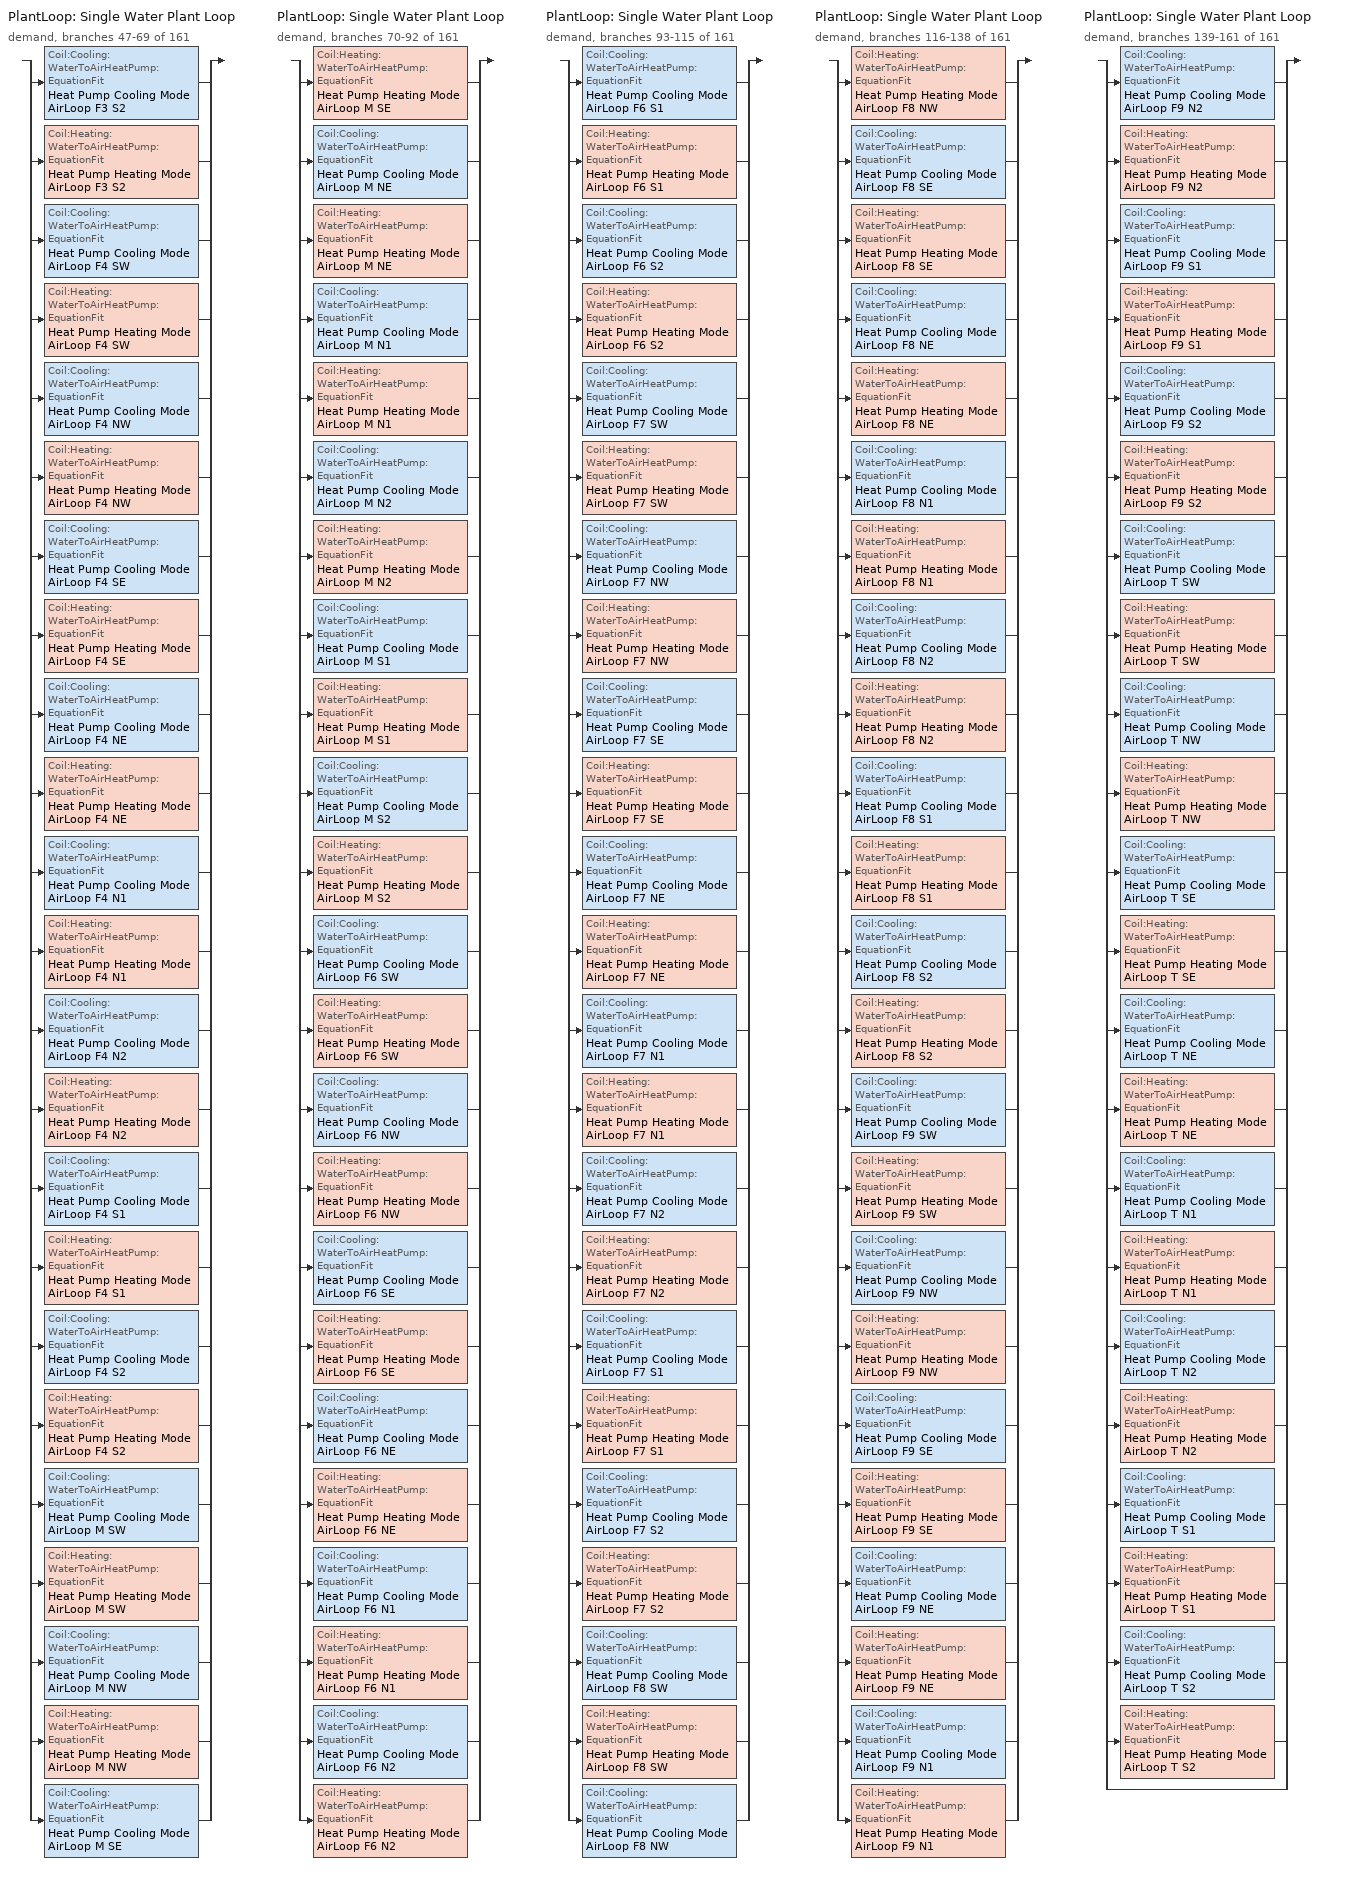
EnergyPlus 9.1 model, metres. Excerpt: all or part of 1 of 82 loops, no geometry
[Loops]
PlantLoop 'Single Water Plant Loop'
 demand, branches 47-69 of 161: split
  | Coil:Cooling:WaterToAirHeatPump:EquationFit 'Heat Pump Cooling Mode AirLoop F3 S2'
  | Coil:Heating:WaterToAirHeatPump:EquationFit 'Heat Pump Heating Mode AirLoop F3 S2'
  | Coil:Cooling:WaterToAirHeatPump:EquationFit 'Heat Pump Cooling Mode AirLoop F4 SW'
  | Coil:Heating:WaterToAirHeatPump:EquationFit 'Heat Pump Heating Mode AirLoop F4 SW'
  | Coil:Cooling:WaterToAirHeatPump:EquationFit 'Heat Pump Cooling Mode AirLoop F4 NW'
  | Coil:Heating:WaterToAirHeatPump:EquationFit 'Heat Pump Heating Mode AirLoop F4 NW'
  | Coil:Cooling:WaterToAirHeatPump:EquationFit 'Heat Pump Cooling Mode AirLoop F4 SE'
  | Coil:Heating:WaterToAirHeatPump:EquationFit 'Heat Pump Heating Mode AirLoop F4 SE'
  | Coil:Cooling:WaterToAirHeatPump:EquationFit 'Heat Pump Cooling Mode AirLoop F4 NE'
  | Coil:Heating:WaterToAirHeatPump:EquationFit 'Heat Pump Heating Mode AirLoop F4 NE'
  | Coil:Cooling:WaterToAirHeatPump:EquationFit 'Heat Pump Cooling Mode AirLoop F4 N1'
  | Coil:Heating:WaterToAirHeatPump:EquationFit 'Heat Pump Heating Mode AirLoop F4 N1'
  | Coil:Cooling:WaterToAirHeatPump:EquationFit 'Heat Pump Cooling Mode AirLoop F4 N2'
  | Coil:Heating:WaterToAirHeatPump:EquationFit 'Heat Pump Heating Mode AirLoop F4 N2'
  | Coil:Cooling:WaterToAirHeatPump:EquationFit 'Heat Pump Cooling Mode AirLoop F4 S1'
  | Coil:Heating:WaterToAirHeatPump:EquationFit 'Heat Pump Heating Mode AirLoop F4 S1'
  | Coil:Cooling:WaterToAirHeatPump:EquationFit 'Heat Pump Cooling Mode AirLoop F4 S2'
  | Coil:Heating:WaterToAirHeatPump:EquationFit 'Heat Pump Heating Mode AirLoop F4 S2'
  | Coil:Cooling:WaterToAirHeatPump:EquationFit 'Heat Pump Cooling Mode AirLoop M SW'
  | Coil:Heating:WaterToAirHeatPump:EquationFit 'Heat Pump Heating Mode AirLoop M SW'
  | Coil:Cooling:WaterToAirHeatPump:EquationFit 'Heat Pump Cooling Mode AirLoop M NW'
  | Coil:Heating:WaterToAirHeatPump:EquationFit 'Heat Pump Heating Mode AirLoop M NW'
  | Coil:Cooling:WaterToAirHeatPump:EquationFit 'Heat Pump Cooling Mode AirLoop M SE'
PlantLoop 'Single Water Plant Loop'
 demand, branches 70-92 of 161: split
  | Coil:Heating:WaterToAirHeatPump:EquationFit 'Heat Pump Heating Mode AirLoop M SE'
  | Coil:Cooling:WaterToAirHeatPump:EquationFit 'Heat Pump Cooling Mode AirLoop M NE'
  | Coil:Heating:WaterToAirHeatPump:EquationFit 'Heat Pump Heating Mode AirLoop M NE'
  | Coil:Cooling:WaterToAirHeatPump:EquationFit 'Heat Pump Cooling Mode AirLoop M N1'
  | Coil:Heating:WaterToAirHeatPump:EquationFit 'Heat Pump Heating Mode AirLoop M N1'
  | Coil:Cooling:WaterToAirHeatPump:EquationFit 'Heat Pump Cooling Mode AirLoop M N2'
  | Coil:Heating:WaterToAirHeatPump:EquationFit 'Heat Pump Heating Mode AirLoop M N2'
  | Coil:Cooling:WaterToAirHeatPump:EquationFit 'Heat Pump Cooling Mode AirLoop M S1'
  | Coil:Heating:WaterToAirHeatPump:EquationFit 'Heat Pump Heating Mode AirLoop M S1'
  | Coil:Cooling:WaterToAirHeatPump:EquationFit 'Heat Pump Cooling Mode AirLoop M S2'
  | Coil:Heating:WaterToAirHeatPump:EquationFit 'Heat Pump Heating Mode AirLoop M S2'
  | Coil:Cooling:WaterToAirHeatPump:EquationFit 'Heat Pump Cooling Mode AirLoop F6 SW'
  | Coil:Heating:WaterToAirHeatPump:EquationFit 'Heat Pump Heating Mode AirLoop F6 SW'
  | Coil:Cooling:WaterToAirHeatPump:EquationFit 'Heat Pump Cooling Mode AirLoop F6 NW'
  | Coil:Heating:WaterToAirHeatPump:EquationFit 'Heat Pump Heating Mode AirLoop F6 NW'
  | Coil:Cooling:WaterToAirHeatPump:EquationFit 'Heat Pump Cooling Mode AirLoop F6 SE'
  | Coil:Heating:WaterToAirHeatPump:EquationFit 'Heat Pump Heating Mode AirLoop F6 SE'
  | Coil:Cooling:WaterToAirHeatPump:EquationFit 'Heat Pump Cooling Mode AirLoop F6 NE'
  | Coil:Heating:WaterToAirHeatPump:EquationFit 'Heat Pump Heating Mode AirLoop F6 NE'
  | Coil:Cooling:WaterToAirHeatPump:EquationFit 'Heat Pump Cooling Mode AirLoop F6 N1'
  | Coil:Heating:WaterToAirHeatPump:EquationFit 'Heat Pump Heating Mode AirLoop F6 N1'
  | Coil:Cooling:WaterToAirHeatPump:EquationFit 'Heat Pump Cooling Mode AirLoop F6 N2'
  | Coil:Heating:WaterToAirHeatPump:EquationFit 'Heat Pump Heating Mode AirLoop F6 N2'
PlantLoop 'Single Water Plant Loop'
 demand, branches 93-115 of 161: split
  | Coil:Cooling:WaterToAirHeatPump:EquationFit 'Heat Pump Cooling Mode AirLoop F6 S1'
  | Coil:Heating:WaterToAirHeatPump:EquationFit 'Heat Pump Heating Mode AirLoop F6 S1'
  | Coil:Cooling:WaterToAirHeatPump:EquationFit 'Heat Pump Cooling Mode AirLoop F6 S2'
  | Coil:Heating:WaterToAirHeatPump:EquationFit 'Heat Pump Heating Mode AirLoop F6 S2'
  | Coil:Cooling:WaterToAirHeatPump:EquationFit 'Heat Pump Cooling Mode AirLoop F7 SW'
  | Coil:Heating:WaterToAirHeatPump:EquationFit 'Heat Pump Heating Mode AirLoop F7 SW'
  | Coil:Cooling:WaterToAirHeatPump:EquationFit 'Heat Pump Cooling Mode AirLoop F7 NW'
  | Coil:Heating:WaterToAirHeatPump:EquationFit 'Heat Pump Heating Mode AirLoop F7 NW'
  | Coil:Cooling:WaterToAirHeatPump:EquationFit 'Heat Pump Cooling Mode AirLoop F7 SE'
  | Coil:Heating:WaterToAirHeatPump:EquationFit 'Heat Pump Heating Mode AirLoop F7 SE'
  | Coil:Cooling:WaterToAirHeatPump:EquationFit 'Heat Pump Cooling Mode AirLoop F7 NE'
  | Coil:Heating:WaterToAirHeatPump:EquationFit 'Heat Pump Heating Mode AirLoop F7 NE'
  | Coil:Cooling:WaterToAirHeatPump:EquationFit 'Heat Pump Cooling Mode AirLoop F7 N1'
  | Coil:Heating:WaterToAirHeatPump:EquationFit 'Heat Pump Heating Mode AirLoop F7 N1'
  | Coil:Cooling:WaterToAirHeatPump:EquationFit 'Heat Pump Cooling Mode AirLoop F7 N2'
  | Coil:Heating:WaterToAirHeatPump:EquationFit 'Heat Pump Heating Mode AirLoop F7 N2'
  | Coil:Cooling:WaterToAirHeatPump:EquationFit 'Heat Pump Cooling Mode AirLoop F7 S1'
  | Coil:Heating:WaterToAirHeatPump:EquationFit 'Heat Pump Heating Mode AirLoop F7 S1'
  | Coil:Cooling:WaterToAirHeatPump:EquationFit 'Heat Pump Cooling Mode AirLoop F7 S2'
  | Coil:Heating:WaterToAirHeatPump:EquationFit 'Heat Pump Heating Mode AirLoop F7 S2'
  | Coil:Cooling:WaterToAirHeatPump:EquationFit 'Heat Pump Cooling Mode AirLoop F8 SW'
  | Coil:Heating:WaterToAirHeatPump:EquationFit 'Heat Pump Heating Mode AirLoop F8 SW'
  | Coil:Cooling:WaterToAirHeatPump:EquationFit 'Heat Pump Cooling Mode AirLoop F8 NW'
PlantLoop 'Single Water Plant Loop'
 demand, branches 116-138 of 161: split
  | Coil:Heating:WaterToAirHeatPump:EquationFit 'Heat Pump Heating Mode AirLoop F8 NW'
  | Coil:Cooling:WaterToAirHeatPump:EquationFit 'Heat Pump Cooling Mode AirLoop F8 SE'
  | Coil:Heating:WaterToAirHeatPump:EquationFit 'Heat Pump Heating Mode AirLoop F8 SE'
  | Coil:Cooling:WaterToAirHeatPump:EquationFit 'Heat Pump Cooling Mode AirLoop F8 NE'
  | Coil:Heating:WaterToAirHeatPump:EquationFit 'Heat Pump Heating Mode AirLoop F8 NE'
  | Coil:Cooling:WaterToAirHeatPump:EquationFit 'Heat Pump Cooling Mode AirLoop F8 N1'
  | Coil:Heating:WaterToAirHeatPump:EquationFit 'Heat Pump Heating Mode AirLoop F8 N1'
  | Coil:Cooling:WaterToAirHeatPump:EquationFit 'Heat Pump Cooling Mode AirLoop F8 N2'
  | Coil:Heating:WaterToAirHeatPump:EquationFit 'Heat Pump Heating Mode AirLoop F8 N2'
  | Coil:Cooling:WaterToAirHeatPump:EquationFit 'Heat Pump Cooling Mode AirLoop F8 S1'
  | Coil:Heating:WaterToAirHeatPump:EquationFit 'Heat Pump Heating Mode AirLoop F8 S1'
  | Coil:Cooling:WaterToAirHeatPump:EquationFit 'Heat Pump Cooling Mode AirLoop F8 S2'
  | Coil:Heating:WaterToAirHeatPump:EquationFit 'Heat Pump Heating Mode AirLoop F8 S2'
  | Coil:Cooling:WaterToAirHeatPump:EquationFit 'Heat Pump Cooling Mode AirLoop F9 SW'
  | Coil:Heating:WaterToAirHeatPump:EquationFit 'Heat Pump Heating Mode AirLoop F9 SW'
  | Coil:Cooling:WaterToAirHeatPump:EquationFit 'Heat Pump Cooling Mode AirLoop F9 NW'
  | Coil:Heating:WaterToAirHeatPump:EquationFit 'Heat Pump Heating Mode AirLoop F9 NW'
  | Coil:Cooling:WaterToAirHeatPump:EquationFit 'Heat Pump Cooling Mode AirLoop F9 SE'
  | Coil:Heating:WaterToAirHeatPump:EquationFit 'Heat Pump Heating Mode AirLoop F9 SE'
  | Coil:Cooling:WaterToAirHeatPump:EquationFit 'Heat Pump Cooling Mode AirLoop F9 NE'
  | Coil:Heating:WaterToAirHeatPump:EquationFit 'Heat Pump Heating Mode AirLoop F9 NE'
  | Coil:Cooling:WaterToAirHeatPump:EquationFit 'Heat Pump Cooling Mode AirLoop F9 N1'
  | Coil:Heating:WaterToAirHeatPump:EquationFit 'Heat Pump Heating Mode AirLoop F9 N1'
PlantLoop 'Single Water Plant Loop'
 demand, branches 139-161 of 161: split
  | Coil:Cooling:WaterToAirHeatPump:EquationFit 'Heat Pump Cooling Mode AirLoop F9 N2'
  | Coil:Heating:WaterToAirHeatPump:EquationFit 'Heat Pump Heating Mode AirLoop F9 N2'
  | Coil:Cooling:WaterToAirHeatPump:EquationFit 'Heat Pump Cooling Mode AirLoop F9 S1'
  | Coil:Heating:WaterToAirHeatPump:EquationFit 'Heat Pump Heating Mode AirLoop F9 S1'
  | Coil:Cooling:WaterToAirHeatPump:EquationFit 'Heat Pump Cooling Mode AirLoop F9 S2'
  | Coil:Heating:WaterToAirHeatPump:EquationFit 'Heat Pump Heating Mode AirLoop F9 S2'
  | Coil:Cooling:WaterToAirHeatPump:EquationFit 'Heat Pump Cooling Mode AirLoop T SW'
  | Coil:Heating:WaterToAirHeatPump:EquationFit 'Heat Pump Heating Mode AirLoop T SW'
  | Coil:Cooling:WaterToAirHeatPump:EquationFit 'Heat Pump Cooling Mode AirLoop T NW'
  | Coil:Heating:WaterToAirHeatPump:EquationFit 'Heat Pump Heating Mode AirLoop T NW'
  | Coil:Cooling:WaterToAirHeatPump:EquationFit 'Heat Pump Cooling Mode AirLoop T SE'
  | Coil:Heating:WaterToAirHeatPump:EquationFit 'Heat Pump Heating Mode AirLoop T SE'
  | Coil:Cooling:WaterToAirHeatPump:EquationFit 'Heat Pump Cooling Mode AirLoop T NE'
  | Coil:Heating:WaterToAirHeatPump:EquationFit 'Heat Pump Heating Mode AirLoop T NE'
  | Coil:Cooling:WaterToAirHeatPump:EquationFit 'Heat Pump Cooling Mode AirLoop T N1'
  | Coil:Heating:WaterToAirHeatPump:EquationFit 'Heat Pump Heating Mode AirLoop T N1'
  | Coil:Cooling:WaterToAirHeatPump:EquationFit 'Heat Pump Cooling Mode AirLoop T N2'
  | Coil:Heating:WaterToAirHeatPump:EquationFit 'Heat Pump Heating Mode AirLoop T N2'
  | Coil:Cooling:WaterToAirHeatPump:EquationFit 'Heat Pump Cooling Mode AirLoop T S1'
  | Coil:Heating:WaterToAirHeatPump:EquationFit 'Heat Pump Heating Mode AirLoop T S1'
  | Coil:Cooling:WaterToAirHeatPump:EquationFit 'Heat Pump Cooling Mode AirLoop T S2'
  | Coil:Heating:WaterToAirHeatPump:EquationFit 'Heat Pump Heating Mode AirLoop T S2'
  | bypass
[Coil:Cooling:WaterToAirHeatPump:EquationFit] Rated Air Flow Rate {m3/s}=autosize; Rated Water Flow Rate {m3/s}=autosize; Gross Rated Total Cooling Capacity {W}=autosize; Gross Rated Sensible Cooling Capacity {W}=autosize; Gross Rated Cooling COP=4.19837; Total Cooling Capacity Coefficient 1=-4.30267; Total Cooling Capacity Coefficient 2=7.18537; Total Cooling Capacity Coefficient 3=-2.23947; Total Cooling Capacity Coefficient 4=0.139996; Total Cooling Capacity Coefficient 5=0.10266; Sensible Cooling Capacity Coefficient 1=6.00194; Sensible Cooling Capacity Coefficient 2=22.6301; Sensible Cooling Capacity Coefficient 3=-26.7961; Sensible Cooling Capacity Coefficient 4=-1.72375; Sensible Cooling Capacity Coefficient 5=0.490645; Sensible Cooling Capacity Coefficient 6=0.0693119; Cooling Power Consumption Coefficient 1=-5.67776; Cooling Power Consumption Coefficient 2=0.438988; Cooling Power Consumption Coefficient 3=5.84528; Cooling Power Consumption Coefficient 4=0.141606; Cooling Power Consumption Coefficient 5=-0.168728; Nominal Time for Condensate Removal to Begin {s}=0; Ratio of Initial Moisture Evaporation Rate and Steady State Latent Capacity=0
Heat Pump Cooling Mode AirLoop F3 S2; Heat Pump Cooling Mode AirLoop F4 SW; Heat Pump Cooling Mode AirLoop F4 NW; Heat Pump Cooling Mode AirLoop F4 SE; Heat Pump Cooling Mode AirLoop F4 NE; Heat Pump Cooling Mode AirLoop F4 N1; Heat Pump Cooling Mode AirLoop F4 N2; Heat Pump Cooling Mode AirLoop F4 S1; Heat Pump Cooling Mode AirLoop F4 S2; Heat Pump Cooling Mode AirLoop M SW; Heat Pump Cooling Mode AirLoop M NW; Heat Pump Cooling Mode AirLoop M SE; Heat Pump Cooling Mode AirLoop M NE; Heat Pump Cooling Mode AirLoop M N1; Heat Pump Cooling Mode AirLoop M N2; Heat Pump Cooling Mode AirLoop M S1; Heat Pump Cooling Mode AirLoop M S2; Heat Pump Cooling Mode AirLoop F6 SW; Heat Pump Cooling Mode AirLoop F6 NW; Heat Pump Cooling Mode AirLoop F6 SE; Heat Pump Cooling Mode AirLoop F6 NE; Heat Pump Cooling Mode AirLoop F6 N1; Heat Pump Cooling Mode AirLoop F6 N2; Heat Pump Cooling Mode AirLoop F6 S1; Heat Pump Cooling Mode AirLoop F6 S2; Heat Pump Cooling Mode AirLoop F7 SW; Heat Pump Cooling Mode AirLoop F7 NW; Heat Pump Cooling Mode AirLoop F7 SE; Heat Pump Cooling Mode AirLoop F7 NE; Heat Pump Cooling Mode AirLoop F7 N1; Heat Pump Cooling Mode AirLoop F7 N2; Heat Pump Cooling Mode AirLoop F7 S1; Heat Pump Cooling Mode AirLoop F7 S2; Heat Pump Cooling Mode AirLoop F8 SW; Heat Pump Cooling Mode AirLoop F8 NW; Heat Pump Cooling Mode AirLoop F8 SE; Heat Pump Cooling Mode AirLoop F8 NE; Heat Pump Cooling Mode AirLoop F8 N1; Heat Pump Cooling Mode AirLoop F8 N2; Heat Pump Cooling Mode AirLoop F8 S1; Heat Pump Cooling Mode AirLoop F8 S2; Heat Pump Cooling Mode AirLoop F9 SW; Heat Pump Cooling Mode AirLoop F9 NW; Heat Pump Cooling Mode AirLoop F9 SE; Heat Pump Cooling Mode AirLoop F9 NE; Heat Pump Cooling Mode AirLoop F9 N1; Heat Pump Cooling Mode AirLoop F9 N2; Heat Pump Cooling Mode AirLoop F9 S1; Heat Pump Cooling Mode AirLoop F9 S2; Heat Pump Cooling Mode AirLoop T SW; Heat Pump Cooling Mode AirLoop T NW; Heat Pump Cooling Mode AirLoop T SE; Heat Pump Cooling Mode AirLoop T NE; Heat Pump Cooling Mode AirLoop T N1; Heat Pump Cooling Mode AirLoop T N2; Heat Pump Cooling Mode AirLoop T S1; Heat Pump Cooling Mode AirLoop T S2
[Coil:Heating:WaterToAirHeatPump:EquationFit] Rated Air Flow Rate {m3/s}=autosize; Rated Water Flow Rate {m3/s}=autosize; Gross Rated Heating Capacity {W}=autosize; Gross Rated Heating COP=4.3; Heating Capacity Coefficient 1=0.237847; Heating Capacity Coefficient 2=-3.35824; Heating Capacity Coefficient 3=3.8064; Heating Capacity Coefficient 4=0.1792; Heating Capacity Coefficient 5=0.128607; Heating Power Consumption Coefficient 1=-3.79176; Heating Power Consumption Coefficient 2=3.38799; Heating Power Consumption Coefficient 3=1.50226; Heating Power Consumption Coefficient 4=-0.177654; Heating Power Consumption Coefficient 5=-0.10308
Heat Pump HEATING Mode AirLoop F3 S2; Heat Pump HEATING Mode AirLoop F4 SW; Heat Pump HEATING Mode AirLoop F4 NW; Heat Pump HEATING Mode AirLoop F4 SE; Heat Pump HEATING Mode AirLoop F4 NE; Heat Pump HEATING Mode AirLoop F4 N1; Heat Pump HEATING Mode AirLoop F4 N2; Heat Pump HEATING Mode AirLoop F4 S1; Heat Pump HEATING Mode AirLoop F4 S2; Heat Pump HEATING Mode AirLoop M SW; Heat Pump HEATING Mode AirLoop M NW; Heat Pump HEATING Mode AirLoop M SE; Heat Pump HEATING Mode AirLoop M NE; Heat Pump HEATING Mode AirLoop M N1; Heat Pump HEATING Mode AirLoop M N2; Heat Pump HEATING Mode AirLoop M S1; Heat Pump HEATING Mode AirLoop M S2; Heat Pump HEATING Mode AirLoop F6 SW; Heat Pump HEATING Mode AirLoop F6 NW; Heat Pump HEATING Mode AirLoop F6 SE; Heat Pump HEATING Mode AirLoop F6 NE; Heat Pump HEATING Mode AirLoop F6 N1; Heat Pump HEATING Mode AirLoop F6 N2; Heat Pump HEATING Mode AirLoop F6 S1; Heat Pump HEATING Mode AirLoop F6 S2; Heat Pump HEATING Mode AirLoop F7 SW; Heat Pump HEATING Mode AirLoop F7 NW; Heat Pump HEATING Mode AirLoop F7 SE; Heat Pump HEATING Mode AirLoop F7 NE; Heat Pump HEATING Mode AirLoop F7 N1; Heat Pump HEATING Mode AirLoop F7 N2; Heat Pump HEATING Mode AirLoop F7 S1; Heat Pump HEATING Mode AirLoop F7 S2; Heat Pump HEATING Mode AirLoop F8 SW; Heat Pump HEATING Mode AirLoop F8 NW; Heat Pump HEATING Mode AirLoop F8 SE; Heat Pump HEATING Mode AirLoop F8 NE; Heat Pump HEATING Mode AirLoop F8 N1; Heat Pump HEATING Mode AirLoop F8 N2; Heat Pump HEATING Mode AirLoop F8 S1; Heat Pump HEATING Mode AirLoop F8 S2; Heat Pump HEATING Mode AirLoop F9 SW; Heat Pump HEATING Mode AirLoop F9 NW; Heat Pump HEATING Mode AirLoop F9 SE; Heat Pump HEATING Mode AirLoop F9 NE; Heat Pump HEATING Mode AirLoop F9 N1; Heat Pump HEATING Mode AirLoop F9 N2; Heat Pump HEATING Mode AirLoop F9 S1; Heat Pump HEATING Mode AirLoop F9 S2; Heat Pump HEATING Mode AirLoop T SW; Heat Pump HEATING Mode AirLoop T NW; Heat Pump HEATING Mode AirLoop T SE; Heat Pump HEATING Mode AirLoop T NE; Heat Pump HEATING Mode AirLoop T N1; Heat Pump HEATING Mode AirLoop T N2; Heat Pump HEATING Mode AirLoop T S1; Heat Pump HEATING Mode AirLoop T S2
